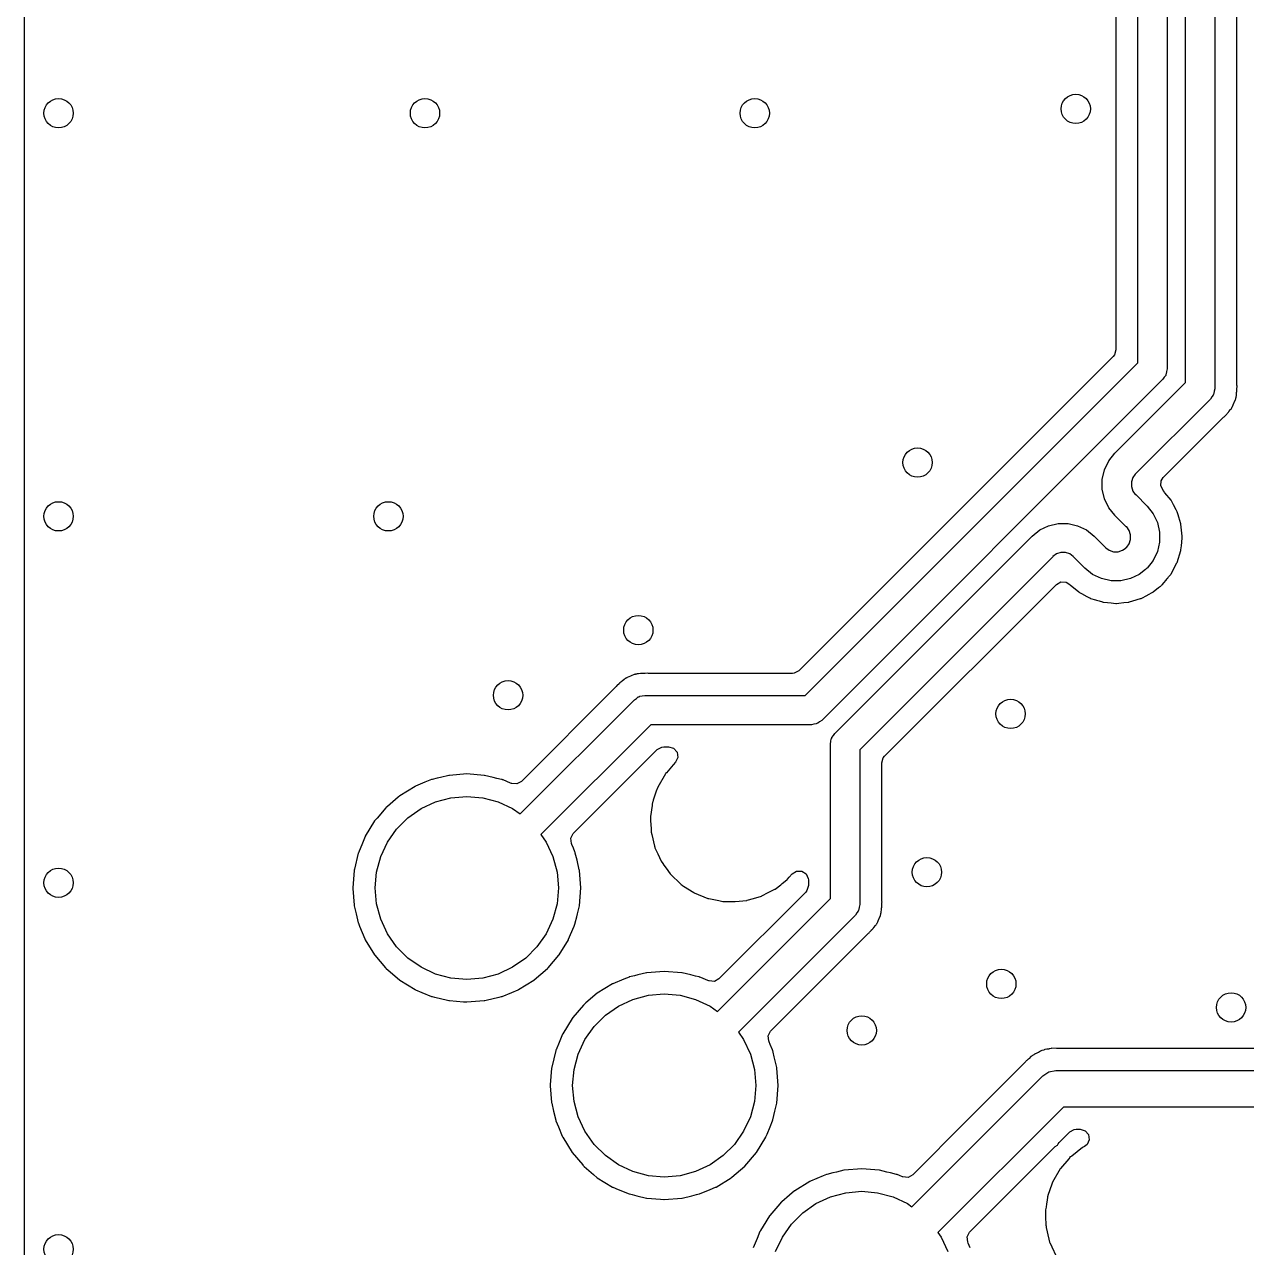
# Model space of a CAD drawing. Extents: x 4.14 to 8.85, y -5.31 to -1.77.
# Drawn here: x 4.135 to 4.792, y -4.527 to -3.87 of the extents above; entities that cross this region are included whole.
import ezdxf

# ---------------------------------------------------------------- set-up
doc = ezdxf.new("R2010")
doc.units = 0
doc.header["$MEASUREMENT"] = 0
doc.layers.add('BLACK', color=7, linetype='CONTINUOUS')

msp = doc.modelspace()

# ---------------------------------------------------------------- linework, layer by layer
at = {"layer": 'BLACK', "linetype": 'CONTINUOUS'}
for p, q in [((4.13522, -5.30864), (4.13522, -1.77797)), ((4.7215, -2.91331), (4.7215, -4.04448)), ((4.73333, -4.05144), (4.73333, -2.91069)), ((4.74908, -2.91396), (4.74908, -4.05471)), ((4.75892, -4.06204), (4.75892, -2.92129)), ((4.77467, -2.92456), (4.77467, -4.06531)), ((4.7865, -4.06269), (4.7865, -2.93152)), ((4.7215, -4.04448), (4.72071, -4.04717)), ((4.72005, -4.04799), (4.55124, -4.21679)), ((4.55469, -4.23008), (4.73333, -4.05144)), ((4.72071, -4.04717), (4.72005, -4.04799)), ((4.74747, -4.05915), (4.74677, -4.06027)), ((4.74829, -4.05813), (4.74747, -4.05915)), ((4.7484, -4.05769), (4.74829, -4.05813)), ((4.74864, -4.0573), (4.7484, -4.05769)), ((4.74878, -4.056), (4.74864, -4.0573)), ((4.74908, -4.05471), (4.74878, -4.056)), ((4.74677, -4.06027), (4.56351, -4.24353)), ((4.72104, -4.09992), (4.75892, -4.06204)), ((4.77437, -4.0666), (4.77423, -4.0679)), ((4.77467, -4.06531), (4.77437, -4.0666)), ((4.78655, -4.06312), (4.7865, -4.06269)), ((4.7865, -4.06624), (4.78651, -4.06587)), ((4.7865, -4.06684), (4.7865, -4.06624)), ((4.78651, -4.06587), (4.78652, -4.06579)), ((4.78652, -4.06579), (4.78656, -4.06523)), ((4.78657, -4.06354), (4.78654, -4.06312)), ((4.78654, -4.06312), (4.78655, -4.06312)), ((4.78656, -4.06523), (4.78663, -4.06425)), ((4.78661, -4.06374), (4.78657, -4.06354)), ((4.78666, -4.06395), (4.78661, -4.06374)), ((4.78663, -4.06425), (4.78666, -4.06395)), ((4.77236, -4.07087), (4.73215, -4.11108)), ((4.77306, -4.06975), (4.77236, -4.07087)), ((4.77388, -4.06873), (4.77306, -4.06975)), ((4.77399, -4.06829), (4.77388, -4.06873)), ((4.77423, -4.0679), (4.77399, -4.06829)), ((4.78426, -4.07486), (4.7849, -4.07314)), ((4.7849, -4.07314), (4.78505, -4.07278)), ((4.78505, -4.07278), (4.78583, -4.07112)), ((4.78583, -4.07112), (4.78585, -4.07103)), ((4.78585, -4.07103), (4.7859, -4.07071)), ((4.7859, -4.07071), (4.78599, -4.07041)), ((4.78599, -4.07041), (4.78602, -4.07027)), ((4.78602, -4.07027), (4.78609, -4.06997)), ((4.78609, -4.06997), (4.78624, -4.06957)), ((4.78624, -4.0695), (4.78626, -4.06922)), ((4.78624, -4.06957), (4.78624, -4.0695)), ((4.78626, -4.06922), (4.78629, -4.06893)), ((4.78629, -4.06893), (4.78637, -4.06778)), ((4.78637, -4.06775), (4.78642, -4.06735)), ((4.78637, -4.06778), (4.78637, -4.06775)), ((4.78637, -4.06778), (4.78637, -4.06778)), ((4.78642, -4.06735), (4.7865, -4.06684)), ((4.7797, -4.08046), (4.78106, -4.07892)), ((4.78106, -4.07892), (4.78108, -4.0789)), ((4.78106, -4.07892), (4.78106, -4.07892)), ((4.78108, -4.0789), (4.78129, -4.07867)), ((4.78129, -4.07867), (4.78173, -4.07823)), ((4.78173, -4.07823), (4.78184, -4.07809)), ((4.78184, -4.07809), (4.78195, -4.07794)), ((4.78195, -4.07794), (4.78197, -4.07791)), ((4.78195, -4.07794), (4.78195, -4.07794)), ((4.78197, -4.07791), (4.78222, -4.0776)), ((4.78222, -4.0776), (4.7832, -4.07649)), ((4.7832, -4.07649), (4.78343, -4.07623)), ((4.78343, -4.07623), (4.78358, -4.07591)), ((4.78358, -4.07591), (4.78361, -4.07585)), ((4.78361, -4.07585), (4.78378, -4.07559)), ((4.78378, -4.07559), (4.78386, -4.07547)), ((4.78386, -4.07547), (4.78401, -4.07519)), ((4.78401, -4.07519), (4.78404, -4.07514)), ((4.78404, -4.07514), (4.78426, -4.07486)), ((4.78404, -4.07514), (4.78404, -4.07514)), ((4.74697, -4.11299), (4.77877, -4.08119)), ((4.77877, -4.08119), (4.7788, -4.08117)), ((4.7788, -4.08117), (4.77908, -4.0809)), ((4.77908, -4.0809), (4.77934, -4.08068)), ((4.77934, -4.08068), (4.7797, -4.08046)), ((4.71543, -4.10884), (4.71772, -4.10407)), ((4.71772, -4.10407), (4.72102, -4.09995)), ((4.72102, -4.09994), (4.72104, -4.09992)), ((4.72102, -4.09995), (4.72102, -4.09994)), ((4.72102, -4.09994), (4.72102, -4.09994)), ((4.72102, -4.09994), (4.72102, -4.09994)), ((4.71425, -4.114), (4.71543, -4.10884)), ((4.73193, -4.11122), (4.73062, -4.11302)), ((4.73215, -4.11108), (4.73193, -4.11122)), ((4.73215, -4.11108), (4.73215, -4.11108)), ((4.73215, -4.11108), (4.73215, -4.11108)), ((4.71425, -4.11929), (4.71425, -4.114)), ((4.73062, -4.11302), (4.72985, -4.11539)), ((4.72985, -4.11539), (4.72985, -4.11789)), ((4.72985, -4.11789), (4.73062, -4.12026)), ((4.74562, -4.11749), (4.74585, -4.11471)), ((4.74687, -4.11986), (4.74562, -4.11749)), ((4.74585, -4.11471), (4.74697, -4.11299)), ((4.71543, -4.12444), (4.71425, -4.11929)), ((4.71772, -4.12921), (4.71543, -4.12444)), ((4.73062, -4.12026), (4.73194, -4.12207)), ((4.73194, -4.12207), (4.73216, -4.12221)), ((4.73216, -4.12221), (4.73217, -4.12222)), ((4.73217, -4.12222), (4.73217, -4.12222)), ((4.73217, -4.12222), (4.73217, -4.12222)), ((4.73217, -4.12222), (4.73827, -4.12833)), ((4.74686, -4.11987), (4.74687, -4.11986)), ((4.74691, -4.11994), (4.74686, -4.11987)), ((4.74693, -4.11996), (4.74691, -4.11994)), ((4.74698, -4.12002), (4.74693, -4.11996)), ((4.74711, -4.12016), (4.74698, -4.12002)), ((4.74698, -4.12002), (4.74698, -4.12002)), ((4.74764, -4.1209), (4.74711, -4.12016)), ((4.74785, -4.12117), (4.74764, -4.1209)), ((4.75118, -4.12523), (4.74785, -4.12117)), ((4.75196, -4.12669), (4.75118, -4.12523)), ((4.72099, -4.1333), (4.71772, -4.12921)), ((4.73827, -4.12833), (4.73827, -4.12833)), ((4.73827, -4.12833), (4.73828, -4.12834)), ((4.73828, -4.12834), (4.7383, -4.12837)), ((4.7383, -4.12837), (4.74156, -4.13245)), ((4.75245, -4.1276), (4.75196, -4.12669)), ((4.75393, -4.13037), (4.75245, -4.1276)), ((4.75447, -4.13139), (4.75393, -4.13037)), ((4.75496, -4.133), (4.75447, -4.13139)), ((4.68538, -4.13889), (4.69054, -4.13771)), ((4.69054, -4.13771), (4.69583, -4.13771)), ((4.69583, -4.13771), (4.70099, -4.13889)), ((4.721, -4.13332), (4.72099, -4.1333)), ((4.72101, -4.13333), (4.721, -4.13332)), ((4.72713, -4.13945), (4.72101, -4.13333)), ((4.74156, -4.13245), (4.74386, -4.13722)), ((4.74386, -4.13722), (4.74503, -4.14237)), ((4.75536, -4.13433), (4.75496, -4.133)), ((4.75645, -4.13791), (4.75536, -4.13433)), ((4.7565, -4.13807), (4.75645, -4.13791)), ((4.75713, -4.14447), (4.7565, -4.13807)), ((4.57048, -4.25048), (4.67649, -4.14447)), ((4.67649, -4.14447), (4.6765, -4.14446)), ((4.6765, -4.14446), (4.67652, -4.14445)), ((4.67652, -4.14445), (4.68062, -4.14118)), ((4.68062, -4.14118), (4.68538, -4.13889)), ((4.70099, -4.13889), (4.70575, -4.14118)), ((4.70575, -4.14118), (4.70989, -4.14448)), ((4.70989, -4.14448), (4.70989, -4.14448)), ((4.70989, -4.14448), (4.716, -4.1506)), ((4.72735, -4.13959), (4.72713, -4.13945)), ((4.72866, -4.1414), (4.72735, -4.13959)), ((4.72943, -4.14377), (4.72866, -4.1414)), ((4.72943, -4.14627), (4.72943, -4.14377)), ((4.74503, -4.14237), (4.74503, -4.14766)), ((4.75712, -4.14563), (4.75716, -4.1453)), ((4.75718, -4.14502), (4.75713, -4.14447)), ((4.75716, -4.1453), (4.75718, -4.14502)), ((4.75716, -4.1453), (4.75716, -4.1453)), ((4.716, -4.1506), (4.716, -4.1506)), ((4.716, -4.1506), (4.716, -4.1506)), ((4.716, -4.1506), (4.716, -4.1506)), ((4.716, -4.1506), (4.71614, -4.15081)), ((4.71614, -4.15081), (4.71794, -4.15212)), ((4.72518, -4.15212), (4.727, -4.1508)), ((4.727, -4.1508), (4.72707, -4.15068)), ((4.72707, -4.15068), (4.72714, -4.15058)), ((4.72714, -4.15058), (4.72735, -4.15044)), ((4.72735, -4.15044), (4.72866, -4.14864)), ((4.72866, -4.14864), (4.72943, -4.14627)), ((4.74503, -4.14766), (4.74386, -4.15282)), ((4.75642, -4.15222), (4.7565, -4.15197)), ((4.7565, -4.15197), (4.75651, -4.15185)), ((4.75651, -4.15185), (4.75672, -4.14971)), ((4.75672, -4.14971), (4.75712, -4.14563)), ((4.68762, -4.15562), (4.58392, -4.25931)), ((4.68775, -4.15539), (4.68762, -4.15562)), ((4.68956, -4.15408), (4.68775, -4.15539)), ((4.69194, -4.15331), (4.68956, -4.15408)), ((4.69443, -4.15331), (4.69194, -4.15331)), ((4.6968, -4.15408), (4.69443, -4.15331)), ((4.69861, -4.15539), (4.6968, -4.15408)), ((4.69874, -4.15561), (4.69861, -4.15539)), ((4.70485, -4.16171), (4.69874, -4.15561)), ((4.69874, -4.15561), (4.69874, -4.15561)), ((4.71794, -4.15212), (4.72031, -4.15289)), ((4.72031, -4.15289), (4.72281, -4.15289)), ((4.72281, -4.15289), (4.72518, -4.15212)), ((4.74156, -4.15759), (4.73827, -4.16172)), ((4.74386, -4.15282), (4.74156, -4.15759)), ((4.75447, -4.15865), (4.75642, -4.15222)), ((4.70486, -4.16172), (4.70485, -4.16171)), ((4.70899, -4.16502), (4.70486, -4.16172)), ((4.70486, -4.16172), (4.70486, -4.16172)), ((4.71376, -4.16731), (4.70899, -4.16502)), ((4.73413, -4.16502), (4.72936, -4.16731)), ((4.73739, -4.16242), (4.73413, -4.16502)), ((4.7376, -4.16232), (4.73739, -4.16242)), ((4.73775, -4.16213), (4.7376, -4.16232)), ((4.7382, -4.16177), (4.73775, -4.16213)), ((4.73825, -4.16174), (4.7382, -4.16177)), ((4.73826, -4.16172), (4.73825, -4.16174)), ((4.73827, -4.16172), (4.73826, -4.16172)), ((4.74986, -4.16642), (4.751, -4.16503)), ((4.751, -4.16503), (4.75118, -4.16481)), ((4.751, -4.16503), (4.751, -4.16503)), ((4.75118, -4.16481), (4.75436, -4.15886)), ((4.75436, -4.15886), (4.75447, -4.15865)), ((4.59721, -4.26276), (4.68955, -4.17041)), ((4.68955, -4.17041), (4.692, -4.16907)), ((4.692, -4.16907), (4.69479, -4.16927)), ((4.69479, -4.16927), (4.69629, -4.17017)), ((4.69629, -4.17017), (4.69635, -4.17023)), ((4.69635, -4.17023), (4.6965, -4.17035)), ((4.6965, -4.17035), (4.6965, -4.17035)), ((4.6965, -4.17035), (4.69664, -4.17045)), ((4.69664, -4.17045), (4.69681, -4.17058)), ((4.69681, -4.17058), (4.69681, -4.17058)), ((4.69681, -4.17058), (4.69682, -4.17059)), ((4.69682, -4.17059), (4.697, -4.17072)), ((4.697, -4.17072), (4.69701, -4.17073)), ((4.69701, -4.17073), (4.69701, -4.17074)), ((4.69701, -4.17074), (4.70158, -4.17449)), ((4.71892, -4.16849), (4.71376, -4.16731)), ((4.72421, -4.16849), (4.71892, -4.16849)), ((4.72936, -4.16731), (4.72421, -4.16849)), ((4.7445, -4.17205), (4.745, -4.17169)), ((4.745, -4.17169), (4.74505, -4.17166)), ((4.74505, -4.17166), (4.7456, -4.17131)), ((4.74505, -4.17166), (4.74505, -4.17166)), ((4.7456, -4.17131), (4.74588, -4.171)), ((4.74588, -4.171), (4.74597, -4.17092)), ((4.74597, -4.17092), (4.74609, -4.17083)), ((4.74609, -4.17083), (4.74624, -4.1707)), ((4.74624, -4.1707), (4.74643, -4.17057)), ((4.74643, -4.17057), (4.74677, -4.17023)), ((4.74677, -4.17023), (4.74712, -4.16977)), ((4.74712, -4.16977), (4.74713, -4.16975)), ((4.74712, -4.16977), (4.74712, -4.16977)), ((4.74713, -4.16975), (4.74727, -4.16958)), ((4.74727, -4.16958), (4.7485, -4.16807)), ((4.7485, -4.16807), (4.74887, -4.16762)), ((4.74887, -4.16762), (4.74899, -4.16748)), ((4.74899, -4.16748), (4.749, -4.16747)), ((4.74899, -4.16748), (4.74899, -4.16748)), ((4.749, -4.16747), (4.74912, -4.16733)), ((4.74912, -4.16733), (4.74928, -4.16714)), ((4.74928, -4.16714), (4.74934, -4.16708)), ((4.74934, -4.16708), (4.74934, -4.16708)), ((4.74934, -4.16708), (4.7494, -4.16714)), ((4.74936, -4.16703), (4.74986, -4.16642)), ((4.74943, -4.16709), (4.74936, -4.16703)), ((4.7494, -4.16714), (4.74945, -4.1671)), ((4.74945, -4.1671), (4.74943, -4.16709)), ((4.70158, -4.17449), (4.70177, -4.17464)), ((4.70177, -4.17464), (4.70198, -4.17475)), ((4.70198, -4.17475), (4.70198, -4.17475)), ((4.70198, -4.17475), (4.70202, -4.17478)), ((4.70202, -4.17478), (4.70202, -4.17478)), ((4.70202, -4.17478), (4.70311, -4.17536)), ((4.70311, -4.17536), (4.70593, -4.17686)), ((4.70593, -4.17686), (4.70731, -4.1776)), ((4.70731, -4.1776), (4.70747, -4.17769)), ((4.70747, -4.17769), (4.70793, -4.17793)), ((4.70793, -4.17793), (4.71053, -4.17872)), ((4.73058, -4.17933), (4.73483, -4.17804)), ((4.73483, -4.17804), (4.73492, -4.17801)), ((4.73492, -4.17801), (4.73519, -4.17793)), ((4.73492, -4.17801), (4.73492, -4.17801)), ((4.73519, -4.17793), (4.73846, -4.17618)), ((4.73846, -4.17618), (4.73871, -4.17605)), ((4.73871, -4.17605), (4.74135, -4.17464)), ((4.74135, -4.17464), (4.74154, -4.17449)), ((4.74154, -4.17449), (4.74446, -4.17209)), ((4.74446, -4.17209), (4.7445, -4.17205)), ((4.71053, -4.17872), (4.71114, -4.1789)), ((4.71114, -4.1789), (4.71254, -4.17933)), ((4.71254, -4.17933), (4.71434, -4.17987)), ((4.71434, -4.17987), (4.71461, -4.17996)), ((4.71461, -4.17996), (4.7149, -4.17999)), ((4.7149, -4.17999), (4.7149, -4.17999)), ((4.7149, -4.17999), (4.7171, -4.1802)), ((4.7171, -4.1802), (4.71897, -4.18039)), ((4.71897, -4.18039), (4.72156, -4.18064)), ((4.72156, -4.18064), (4.72185, -4.18061)), ((4.72185, -4.18061), (4.72308, -4.18049)), ((4.72185, -4.18061), (4.72185, -4.18061)), ((4.72308, -4.18049), (4.72575, -4.18023)), ((4.72575, -4.18023), (4.72822, -4.17999)), ((4.72822, -4.17999), (4.72851, -4.17996)), ((4.72822, -4.17999), (4.72822, -4.17999)), ((4.72851, -4.17996), (4.72879, -4.17987)), ((4.72879, -4.17987), (4.72884, -4.17986)), ((4.72879, -4.17987), (4.72879, -4.17987)), ((4.72884, -4.17986), (4.73058, -4.17933)), ((4.55124, -4.21679), (4.54879, -4.21813)), ((4.45486, -4.22361), (4.4534, -4.22487)), ((4.45513, -4.22336), (4.45486, -4.22361)), ((4.45556, -4.22293), (4.45513, -4.22336)), ((4.45598, -4.22262), (4.45556, -4.22293)), ((4.45629, -4.22238), (4.45598, -4.22262)), ((4.45736, -4.22145), (4.45629, -4.22238)), ((4.45768, -4.22118), (4.45736, -4.22145)), ((4.45736, -4.22145), (4.45736, -4.22145)), ((4.45771, -4.22117), (4.45768, -4.22118)), ((4.458, -4.22104), (4.45771, -4.22117)), ((4.45806, -4.22101), (4.458, -4.22104)), ((4.458, -4.22104), (4.458, -4.22104)), ((4.45832, -4.22084), (4.45806, -4.22101)), ((4.45844, -4.22077), (4.45832, -4.22084)), ((4.45872, -4.22062), (4.45844, -4.22077)), ((4.45877, -4.22058), (4.45872, -4.22062)), ((4.45906, -4.22038), (4.45877, -4.22058)), ((4.45877, -4.22058), (4.45877, -4.22058)), ((4.46075, -4.21977), (4.45906, -4.22038)), ((4.46078, -4.21975), (4.46075, -4.21977)), ((4.46075, -4.21977), (4.46075, -4.21977)), ((4.46115, -4.2196), (4.46078, -4.21975)), ((4.46282, -4.21885), (4.46115, -4.2196)), ((4.46317, -4.2188), (4.46282, -4.21885)), ((4.46323, -4.21879), (4.46317, -4.2188)), ((4.46317, -4.2188), (4.46317, -4.2188)), ((4.46353, -4.2187), (4.46323, -4.21879)), ((4.46367, -4.21866), (4.46353, -4.2187)), ((4.46397, -4.2186), (4.46367, -4.21866)), ((4.46437, -4.21846), (4.46397, -4.2186)), ((4.46509, -4.21841), (4.46437, -4.21846)), ((4.4662, -4.21835), (4.46509, -4.21841)), ((4.46659, -4.2183), (4.4662, -4.21835)), ((4.46663, -4.2183), (4.46659, -4.2183)), ((4.46699, -4.21825), (4.46663, -4.2183)), ((4.46663, -4.2183), (4.46663, -4.2183)), ((4.46761, -4.21825), (4.46699, -4.21825)), ((4.46792, -4.21824), (4.46761, -4.21825)), ((4.46795, -4.21824), (4.46792, -4.21824)), ((4.46812, -4.21823), (4.46795, -4.21824)), ((4.46795, -4.21824), (4.46795, -4.21824)), ((4.46861, -4.2182), (4.46812, -4.21823)), ((4.47, -4.21811), (4.46861, -4.2182)), ((4.47041, -4.2182), (4.47, -4.21811)), ((4.47075, -4.21823), (4.47041, -4.2182)), ((4.47114, -4.21824), (4.47075, -4.21823)), ((4.47117, -4.21825), (4.47114, -4.21824)), ((4.54774, -4.21825), (4.47117, -4.21825)), ((4.54879, -4.21813), (4.54774, -4.21825)), ((4.45262, -4.22587), (4.40222, -4.27627)), ((4.4529, -4.22553), (4.45262, -4.22587)), ((4.45318, -4.22522), (4.4529, -4.22553)), ((4.4529, -4.22553), (4.4529, -4.22553)), ((4.45324, -4.22511), (4.45318, -4.22522)), ((4.4534, -4.22487), (4.45324, -4.22511)), ((4.46499, -4.23086), (4.46543, -4.23076)), ((4.46543, -4.23076), (4.46581, -4.23052)), ((4.46581, -4.23052), (4.46712, -4.23037)), ((4.46712, -4.23037), (4.4684, -4.23008)), ((4.4684, -4.23008), (4.55469, -4.23008)), ((4.40151, -4.29371), (4.46285, -4.23237)), ((4.46285, -4.23237), (4.46396, -4.23168)), ((4.46396, -4.23168), (4.46499, -4.23086)), ((4.56351, -4.24353), (4.5624, -4.24423)), ((4.47167, -4.24583), (4.41265, -4.30484)), ((4.55795, -4.24583), (4.47167, -4.24583)), ((4.55923, -4.24553), (4.55795, -4.24583)), ((4.56054, -4.24539), (4.55923, -4.24553)), ((4.56093, -4.24515), (4.56054, -4.24539)), ((4.56137, -4.24505), (4.56093, -4.24515)), ((4.5624, -4.24423), (4.56137, -4.24505)), ((4.56978, -4.25159), (4.57048, -4.25048)), ((4.56817, -4.25603), (4.56847, -4.25475)), ((4.56817, -4.33918), (4.56817, -4.25603)), ((4.56847, -4.25475), (4.56862, -4.25345)), ((4.56862, -4.25345), (4.56886, -4.25306)), ((4.56886, -4.25306), (4.56896, -4.25262)), ((4.56896, -4.25262), (4.56978, -4.25159)), ((4.43009, -4.30413), (4.47511, -4.25911)), ((4.47511, -4.25911), (4.47757, -4.25777)), ((4.47757, -4.25777), (4.47862, -4.25766)), ((4.47862, -4.25766), (4.48128, -4.25766)), ((4.48128, -4.25766), (4.48396, -4.25844)), ((4.48396, -4.25844), (4.48579, -4.26056)), ((4.48619, -4.26332), (4.48503, -4.26587)), ((4.48579, -4.26056), (4.48619, -4.26332)), ((4.58392, -4.25931), (4.58392, -4.34245)), ((4.59575, -4.26626), (4.59654, -4.26358)), ((4.59654, -4.26358), (4.59721, -4.26276)), ((4.48371, -4.26737), (4.48007, -4.27157)), ((4.48492, -4.26598), (4.48371, -4.26737)), ((4.48497, -4.26592), (4.48492, -4.26598)), ((4.48492, -4.26598), (4.48492, -4.26598)), ((4.48499, -4.26591), (4.48497, -4.26592)), ((4.48503, -4.26587), (4.48499, -4.26591)), ((4.59575, -4.33983), (4.59575, -4.26626)), ((4.35038, -4.27673), (4.34528, -4.27885)), ((4.35394, -4.27526), (4.35038, -4.27673)), ((4.35417, -4.2752), (4.35394, -4.27526)), ((4.35685, -4.27456), (4.35417, -4.2752)), ((4.35417, -4.2752), (4.35417, -4.2752)), ((4.3588, -4.27409), (4.35685, -4.27456)), ((4.36328, -4.27302), (4.3588, -4.27409)), ((4.36351, -4.273), (4.36328, -4.27302)), ((4.37286, -4.27226), (4.36351, -4.273)), ((4.36351, -4.273), (4.36351, -4.273)), ((4.38221, -4.273), (4.37286, -4.27226)), ((4.38244, -4.27302), (4.38221, -4.273)), ((4.38221, -4.273), (4.38221, -4.273)), ((4.38693, -4.27409), (4.38244, -4.27302)), ((4.38907, -4.27461), (4.38693, -4.27409)), ((4.39156, -4.2752), (4.38907, -4.27461)), ((4.3916, -4.27521), (4.39156, -4.2752)), ((4.39156, -4.2752), (4.39156, -4.2752)), ((4.39179, -4.27526), (4.3916, -4.27521)), ((4.3916, -4.27521), (4.3916, -4.27521)), ((4.392, -4.27535), (4.39179, -4.27526)), ((4.39236, -4.27549), (4.392, -4.27535)), ((4.392, -4.27535), (4.392, -4.27535)), ((4.39626, -4.27711), (4.39236, -4.27549)), ((4.40222, -4.27627), (4.39977, -4.27761)), ((4.47955, -4.27217), (4.47541, -4.27932)), ((4.47964, -4.27206), (4.47955, -4.27217)), ((4.48007, -4.27157), (4.47964, -4.27206)), ((4.34506, -4.27894), (4.33687, -4.28396)), ((4.34528, -4.27885), (4.34506, -4.27894)), ((4.34528, -4.27885), (4.34528, -4.27885)), ((4.39682, -4.27734), (4.39626, -4.27711)), ((4.39626, -4.27711), (4.39626, -4.27711)), ((4.39698, -4.27736), (4.39682, -4.27734)), ((4.39699, -4.27736), (4.39698, -4.27736)), ((4.39698, -4.27736), (4.39698, -4.27736)), ((4.39977, -4.27761), (4.39699, -4.27736)), ((4.47463, -4.28156), (4.473, -4.28625)), ((4.47541, -4.27932), (4.47463, -4.28156)), ((4.33019, -4.28966), (4.32957, -4.2902)), ((4.33594, -4.28475), (4.33019, -4.28966)), ((4.33687, -4.28396), (4.33594, -4.28475)), ((4.34826, -4.29087), (4.35603, -4.28725)), ((4.35603, -4.28725), (4.36432, -4.28503)), ((4.36432, -4.28503), (4.37286, -4.28428)), ((4.37286, -4.28428), (4.38141, -4.28503)), ((4.38141, -4.28503), (4.3897, -4.28725)), ((4.3897, -4.28725), (4.39747, -4.29087)), ((4.4724, -4.28919), (4.47155, -4.29506)), ((4.47246, -4.28873), (4.4724, -4.28919)), ((4.47266, -4.28741), (4.47246, -4.28873)), ((4.4727, -4.28713), (4.47266, -4.28741)), ((4.47266, -4.28741), (4.47266, -4.28741)), ((4.47289, -4.28658), (4.4727, -4.28713)), ((4.473, -4.28625), (4.47289, -4.28658)), ((4.32462, -4.29598), (4.32333, -4.2975)), ((4.32942, -4.29037), (4.32462, -4.29598)), ((4.32957, -4.2902), (4.32942, -4.29037)), ((4.33516, -4.30186), (4.34123, -4.29579)), ((4.34123, -4.29579), (4.34826, -4.29087)), ((4.39747, -4.29087), (4.40151, -4.29371)), ((4.47154, -4.29512), (4.47151, -4.29532)), ((4.47151, -4.29532), (4.47159, -4.29717)), ((4.47155, -4.29506), (4.47154, -4.29512)), ((4.32333, -4.2975), (4.31831, -4.30569)), ((4.33024, -4.30889), (4.33516, -4.30186)), ((4.47159, -4.29717), (4.47181, -4.30179)), ((4.47181, -4.30179), (4.47189, -4.30357)), ((4.31674, -4.30947), (4.31463, -4.31457)), ((4.31822, -4.30591), (4.31674, -4.30947)), ((4.31831, -4.30569), (4.31822, -4.30591)), ((4.31822, -4.30591), (4.31822, -4.30591)), ((4.32662, -4.31666), (4.33024, -4.30889)), ((4.41265, -4.30484), (4.41548, -4.30889)), ((4.41548, -4.30889), (4.41911, -4.31666)), ((4.42872, -4.30676), (4.43001, -4.30428)), ((4.42901, -4.30954), (4.42872, -4.30676)), ((4.42925, -4.3101), (4.42901, -4.30954)), ((4.43001, -4.30428), (4.43009, -4.30413)), ((4.43001, -4.30428), (4.43001, -4.30428)), ((4.43001, -4.30428), (4.43001, -4.30428)), ((4.47189, -4.30357), (4.47216, -4.30468)), ((4.47216, -4.30468), (4.47368, -4.31101)), ((4.31457, -4.3148), (4.31251, -4.32339)), ((4.31463, -4.31457), (4.31457, -4.3148)), ((4.31457, -4.3148), (4.31457, -4.3148)), ((4.43009, -4.31213), (4.42925, -4.3101)), ((4.42925, -4.3101), (4.42925, -4.3101)), ((4.43091, -4.31412), (4.43009, -4.31213)), ((4.43101, -4.31435), (4.43091, -4.31412)), ((4.4311, -4.31457), (4.43101, -4.31435)), ((4.43115, -4.3148), (4.4311, -4.31457)), ((4.43206, -4.3186), (4.43115, -4.3148)), ((4.43115, -4.3148), (4.43115, -4.3148)), ((4.43115, -4.3148), (4.43115, -4.3148)), ((4.47368, -4.31101), (4.47383, -4.31161)), ((4.47383, -4.31161), (4.47394, -4.31187)), ((4.47394, -4.31187), (4.47394, -4.31187)), ((4.47394, -4.31187), (4.47545, -4.31519)), ((4.47545, -4.31519), (4.47725, -4.31914)), ((4.3244, -4.32495), (4.32662, -4.31666)), ((4.41911, -4.31666), (4.42133, -4.32495)), ((4.4333, -4.32374), (4.43206, -4.3186)), ((4.47725, -4.31914), (4.4781, -4.32034)), ((4.4781, -4.32034), (4.47871, -4.3212)), ((4.47871, -4.3212), (4.47993, -4.32292)), ((4.31237, -4.3241), (4.31163, -4.33349)), ((4.31239, -4.32391), (4.31237, -4.3241)), ((4.31251, -4.32339), (4.31239, -4.32391)), ((4.32365, -4.33349), (4.3244, -4.32495)), ((4.42133, -4.32495), (4.42208, -4.33349)), ((4.43334, -4.32391), (4.4333, -4.32374)), ((4.43336, -4.3241), (4.43334, -4.32391)), ((4.4341, -4.33349), (4.43336, -4.3241)), ((4.47993, -4.32292), (4.48203, -4.32588)), ((4.48203, -4.32588), (4.48801, -4.3316)), ((4.54225, -4.33112), (4.54478, -4.32913)), ((4.54478, -4.32913), (4.545, -4.32896)), ((4.545, -4.32896), (4.54508, -4.32887)), ((4.54508, -4.32887), (4.54515, -4.32878)), ((4.54515, -4.32878), (4.54518, -4.32875)), ((4.54515, -4.32878), (4.54515, -4.32878)), ((4.54518, -4.32875), (4.54605, -4.32775)), ((4.54518, -4.32875), (4.54518, -4.32875)), ((4.54605, -4.32775), (4.54764, -4.32592)), ((4.54764, -4.32592), (4.54999, -4.32441)), ((4.54999, -4.32441), (4.55278, -4.32441)), ((4.55278, -4.32441), (4.55513, -4.32592)), ((4.55513, -4.32592), (4.55629, -4.32847)), ((4.55629, -4.32847), (4.55634, -4.32917)), ((4.55634, -4.32917), (4.55634, -4.33222)), ((4.31163, -4.33349), (4.31165, -4.33372)), ((4.31165, -4.33372), (4.31236, -4.34274)), ((4.3244, -4.34204), (4.32365, -4.33349)), ((4.42208, -4.33349), (4.42133, -4.34204)), ((4.43334, -4.34307), (4.4341, -4.33349)), ((4.48801, -4.3316), (4.48849, -4.33191)), ((4.48849, -4.33191), (4.48881, -4.33211)), ((4.48881, -4.33211), (4.48929, -4.33243)), ((4.48929, -4.33243), (4.49475, -4.33596)), ((4.49475, -4.33596), (4.49475, -4.33596)), ((4.49475, -4.33596), (4.49482, -4.336)), ((4.55489, -4.33573), (4.50829, -4.38233)), ((4.53139, -4.33773), (4.53483, -4.33596)), ((4.53483, -4.33596), (4.53836, -4.33414)), ((4.53836, -4.33414), (4.53849, -4.33407)), ((4.53849, -4.33407), (4.54148, -4.33172)), ((4.54148, -4.33172), (4.54225, -4.33112)), ((4.55556, -4.33491), (4.55489, -4.33573)), ((4.55634, -4.33222), (4.55556, -4.33491)), ((4.32662, -4.35033), (4.3244, -4.34204)), ((4.42133, -4.34204), (4.41911, -4.35033)), ((4.49482, -4.336), (4.49495, -4.33608)), ((4.49495, -4.33608), (4.5024, -4.33909)), ((4.5024, -4.33909), (4.50262, -4.33917)), ((4.50262, -4.33917), (4.50285, -4.33922)), ((4.50285, -4.33922), (4.50285, -4.33922)), ((4.50285, -4.33922), (4.50828, -4.34028)), ((4.50758, -4.39977), (4.56817, -4.33918)), ((4.50828, -4.34028), (4.5104, -4.34069)), ((4.5104, -4.34069), (4.51053, -4.34072)), ((4.51053, -4.34072), (4.51053, -4.34072)), ((4.51053, -4.34072), (4.51056, -4.34072)), ((4.51056, -4.34072), (4.51056, -4.34072)), ((4.51056, -4.34072), (4.51073, -4.34076)), ((4.51073, -4.34076), (4.51095, -4.34077)), ((4.51095, -4.34077), (4.51705, -4.34077)), ((4.51705, -4.34077), (4.52321, -4.34018)), ((4.52321, -4.34018), (4.52344, -4.34011)), ((4.52344, -4.34011), (4.52694, -4.33909)), ((4.52344, -4.34011), (4.52344, -4.34011)), ((4.52694, -4.33909), (4.53114, -4.33785)), ((4.53114, -4.33785), (4.53134, -4.33775)), ((4.53134, -4.33775), (4.53139, -4.33773)), ((4.53139, -4.33773), (4.53139, -4.33773)), ((4.58392, -4.34245), (4.58363, -4.34374)), ((4.5958, -4.34026), (4.59575, -4.33983)), ((4.59577, -4.34296), (4.59589, -4.3413)), ((4.59582, -4.34068), (4.59579, -4.34026)), ((4.59579, -4.34026), (4.5958, -4.34026)), ((4.59584, -4.34077), (4.59582, -4.34068)), ((4.59591, -4.34109), (4.59584, -4.34077)), ((4.59589, -4.3413), (4.59591, -4.34109)), ((4.31236, -4.34274), (4.31238, -4.34301)), ((4.31238, -4.34301), (4.31239, -4.34307)), ((4.31239, -4.34307), (4.31341, -4.34733)), ((4.31341, -4.34733), (4.31456, -4.35214)), ((4.43115, -4.35219), (4.43193, -4.34893)), ((4.43193, -4.34893), (4.43232, -4.34733)), ((4.43232, -4.34733), (4.43334, -4.34307)), ((4.58162, -4.34801), (4.51872, -4.41091)), ((4.58232, -4.3469), (4.58162, -4.34801)), ((4.58314, -4.34587), (4.58232, -4.3469)), ((4.58324, -4.34543), (4.58314, -4.34587)), ((4.58348, -4.34504), (4.58324, -4.34543)), ((4.58363, -4.34374), (4.58348, -4.34504)), ((4.59435, -4.34983), (4.59509, -4.34826)), ((4.59509, -4.34826), (4.59515, -4.34785)), ((4.59515, -4.34785), (4.59524, -4.34755)), ((4.59524, -4.34755), (4.59528, -4.34741)), ((4.59528, -4.34741), (4.59534, -4.34711)), ((4.59534, -4.34711), (4.59549, -4.34672)), ((4.59549, -4.34672), (4.59552, -4.34626)), ((4.59552, -4.34626), (4.59561, -4.34515)), ((4.59561, -4.34515), (4.59562, -4.34493)), ((4.59562, -4.34493), (4.59563, -4.34489)), ((4.59562, -4.34493), (4.59562, -4.34493)), ((4.59563, -4.34489), (4.59567, -4.34449)), ((4.59567, -4.34449), (4.59571, -4.34424)), ((4.59571, -4.34424), (4.59572, -4.34417)), ((4.59572, -4.34417), (4.59575, -4.34398)), ((4.59575, -4.34338), (4.59577, -4.34301)), ((4.59575, -4.34398), (4.59575, -4.34338)), ((4.59577, -4.34301), (4.59577, -4.34296)), ((4.31456, -4.35214), (4.31457, -4.35219)), ((4.31457, -4.35219), (4.31463, -4.35242)), ((4.31463, -4.35242), (4.31526, -4.35395)), ((4.31526, -4.35395), (4.31814, -4.36089)), ((4.33024, -4.3581), (4.32662, -4.35033)), ((4.41911, -4.35033), (4.41548, -4.3581)), ((4.42855, -4.35856), (4.43046, -4.35395)), ((4.43046, -4.35395), (4.4311, -4.35242)), ((4.4311, -4.35242), (4.43115, -4.35219)), ((4.59054, -4.35582), (4.59098, -4.35537)), ((4.59098, -4.35537), (4.59109, -4.35523)), ((4.59109, -4.35523), (4.59119, -4.35509)), ((4.59119, -4.35509), (4.5912, -4.35508)), ((4.5912, -4.35508), (4.59122, -4.35505)), ((4.5912, -4.35508), (4.5912, -4.35508)), ((4.59122, -4.35505), (4.59147, -4.35474)), ((4.59147, -4.35474), (4.59245, -4.35364)), ((4.59245, -4.35364), (4.59269, -4.35337)), ((4.59269, -4.35337), (4.59272, -4.35331)), ((4.59272, -4.35331), (4.59286, -4.35299)), ((4.59286, -4.35299), (4.59304, -4.35273)), ((4.59304, -4.35273), (4.59311, -4.35261)), ((4.59311, -4.35261), (4.59326, -4.35234)), ((4.59326, -4.35234), (4.59351, -4.352)), ((4.59351, -4.352), (4.59363, -4.35168)), ((4.59363, -4.35168), (4.59386, -4.35107)), ((4.59386, -4.35107), (4.59415, -4.35029)), ((4.59415, -4.35029), (4.59431, -4.34992)), ((4.59431, -4.34992), (4.59432, -4.34989)), ((4.59432, -4.34989), (4.59435, -4.34983)), ((4.59432, -4.34989), (4.59432, -4.34989)), ((4.31814, -4.36089), (4.31831, -4.36129)), ((4.31831, -4.36129), (4.32333, -4.36948)), ((4.33516, -4.36513), (4.33024, -4.3581)), ((4.41548, -4.3581), (4.41056, -4.36513)), ((4.4224, -4.36948), (4.42742, -4.36129)), ((4.42742, -4.36129), (4.42753, -4.36104)), ((4.42753, -4.36104), (4.42855, -4.35856)), ((4.53616, -4.4102), (4.58803, -4.35833)), ((4.58803, -4.35833), (4.58805, -4.35831)), ((4.58805, -4.35831), (4.58834, -4.35805)), ((4.58834, -4.35805), (4.5886, -4.35782)), ((4.5886, -4.35782), (4.58895, -4.3576)), ((4.58895, -4.3576), (4.58923, -4.35729)), ((4.58923, -4.35729), (4.58927, -4.35724)), ((4.58923, -4.35729), (4.58923, -4.35729)), ((4.58927, -4.35724), (4.5902, -4.35619)), ((4.5902, -4.35619), (4.59033, -4.35604)), ((4.59033, -4.35604), (4.59054, -4.35582)), ((4.34123, -4.37119), (4.33516, -4.36513)), ((4.41056, -4.36513), (4.4045, -4.37119)), ((4.32333, -4.36948), (4.32348, -4.36966)), ((4.32348, -4.36966), (4.32348, -4.36966)), ((4.32348, -4.36966), (4.32923, -4.37639)), ((4.34826, -4.37611), (4.34123, -4.37119)), ((4.4045, -4.37119), (4.39747, -4.37611)), ((4.4165, -4.37639), (4.42225, -4.36966)), ((4.42225, -4.36966), (4.4224, -4.36948)), ((4.42225, -4.36966), (4.42225, -4.36966)), ((4.32923, -4.37639), (4.32946, -4.37667)), ((4.32946, -4.37667), (4.32957, -4.37679)), ((4.32957, -4.37679), (4.33057, -4.37765)), ((4.33057, -4.37765), (4.3367, -4.38288)), ((4.35603, -4.37974), (4.34826, -4.37611)), ((4.36432, -4.38196), (4.35603, -4.37974)), ((4.3897, -4.37974), (4.38141, -4.38196)), ((4.39747, -4.37611), (4.3897, -4.37974)), ((4.40902, -4.38289), (4.41616, -4.37679)), ((4.41616, -4.37679), (4.41626, -4.37667)), ((4.41626, -4.37667), (4.4165, -4.37639)), ((4.46001, -4.38132), (4.45728, -4.38245)), ((4.46011, -4.3813), (4.46001, -4.38132)), ((4.4602, -4.38128), (4.46011, -4.3813)), ((4.46023, -4.38127), (4.4602, -4.38128)), ((4.4602, -4.38128), (4.4602, -4.38128)), ((4.46295, -4.38062), (4.46023, -4.38127)), ((4.46023, -4.38127), (4.46023, -4.38127)), ((4.46464, -4.38021), (4.46295, -4.38062)), ((4.46935, -4.37908), (4.46464, -4.38021)), ((4.46958, -4.37906), (4.46935, -4.37908)), ((4.47893, -4.37833), (4.46958, -4.37906)), ((4.46958, -4.37906), (4.46958, -4.37906)), ((4.48828, -4.37906), (4.47893, -4.37833)), ((4.48851, -4.37908), (4.48828, -4.37906)), ((4.48828, -4.37906), (4.48828, -4.37906)), ((4.49322, -4.38021), (4.48851, -4.37908)), ((4.49564, -4.38079), (4.49322, -4.38021)), ((4.49763, -4.38127), (4.49564, -4.38079)), ((4.49766, -4.38128), (4.49763, -4.38127)), ((4.49763, -4.38127), (4.49763, -4.38127)), ((4.49785, -4.38132), (4.49766, -4.38128)), ((4.49766, -4.38128), (4.49766, -4.38128)), ((4.49806, -4.38141), (4.49785, -4.38132)), ((4.49849, -4.38159), (4.49806, -4.38141)), ((4.49806, -4.38141), (4.49806, -4.38141)), ((4.50232, -4.38318), (4.49849, -4.38159)), ((4.3367, -4.38288), (4.33687, -4.38303)), ((4.33687, -4.38303), (4.34506, -4.38805)), ((4.34506, -4.38805), (4.34528, -4.38814)), ((4.34528, -4.38814), (4.34528, -4.38814)), ((4.34528, -4.38814), (4.34871, -4.38956)), ((4.37286, -4.38271), (4.36432, -4.38196)), ((4.38141, -4.38196), (4.37286, -4.38271)), ((4.39702, -4.38956), (4.40045, -4.38814)), ((4.40045, -4.38814), (4.40066, -4.38805)), ((4.40045, -4.38814), (4.40045, -4.38814)), ((4.40066, -4.38805), (4.40885, -4.38303)), ((4.40885, -4.38303), (4.40902, -4.38289)), ((4.45113, -4.385), (4.44294, -4.39002)), ((4.45116, -4.38499), (4.45113, -4.385)), ((4.45134, -4.38491), (4.45116, -4.38499)), ((4.45728, -4.38245), (4.45134, -4.38491)), ((4.45134, -4.38491), (4.45134, -4.38491)), ((4.50288, -4.38341), (4.50232, -4.38318)), ((4.50232, -4.38318), (4.50232, -4.38318)), ((4.50305, -4.38342), (4.50288, -4.38341)), ((4.50584, -4.38367), (4.50305, -4.38342)), ((4.50305, -4.38342), (4.50305, -4.38342)), ((4.50305, -4.38342), (4.50305, -4.38342)), ((4.50829, -4.38233), (4.50584, -4.38367)), ((4.34871, -4.38956), (4.35394, -4.39173)), ((4.35394, -4.39173), (4.35417, -4.39178)), ((4.35417, -4.39178), (4.35417, -4.39178)), ((4.35417, -4.39178), (4.35544, -4.39209)), ((4.35544, -4.39209), (4.35806, -4.39272)), ((4.35806, -4.39272), (4.36326, -4.39396)), ((4.36326, -4.39396), (4.36328, -4.39397)), ((4.36328, -4.39397), (4.36351, -4.39399)), ((4.36351, -4.39399), (4.36351, -4.39399)), ((4.36351, -4.39399), (4.37107, -4.39458)), ((4.37107, -4.39458), (4.37263, -4.39471)), ((4.37263, -4.39471), (4.37286, -4.39473)), ((4.37286, -4.39473), (4.38221, -4.39399)), ((4.38221, -4.39399), (4.38244, -4.39397)), ((4.38221, -4.39399), (4.38221, -4.39399)), ((4.38244, -4.39397), (4.38247, -4.39396)), ((4.38247, -4.39396), (4.38766, -4.39272)), ((4.38766, -4.39272), (4.39029, -4.39209)), ((4.39029, -4.39209), (4.39156, -4.39178)), ((4.39156, -4.39178), (4.39179, -4.39173)), ((4.39156, -4.39178), (4.39156, -4.39178)), ((4.39179, -4.39173), (4.39702, -4.38956)), ((4.44294, -4.39002), (4.43679, -4.39527)), ((4.45432, -4.39694), (4.4621, -4.39331)), ((4.4621, -4.39331), (4.47038, -4.39109)), ((4.47038, -4.39109), (4.47893, -4.39035)), ((4.47893, -4.39035), (4.48748, -4.39109)), ((4.48748, -4.39109), (4.49576, -4.39331)), ((4.49576, -4.39331), (4.50354, -4.39694)), ((4.43548, -4.39644), (4.4298, -4.40309)), ((4.43563, -4.39626), (4.43548, -4.39644)), ((4.43679, -4.39527), (4.43563, -4.39626)), ((4.4473, -4.40186), (4.45432, -4.39694)), ((4.50354, -4.39694), (4.50758, -4.39977)), ((4.42939, -4.40357), (4.42437, -4.41176)), ((4.4298, -4.40309), (4.42939, -4.40357)), ((4.43631, -4.41495), (4.44123, -4.40793)), ((4.44123, -4.40793), (4.4473, -4.40186)), ((4.42428, -4.41197), (4.42238, -4.41657)), ((4.42437, -4.41176), (4.42428, -4.41197)), ((4.42428, -4.41197), (4.42428, -4.41197)), ((4.51872, -4.41091), (4.52155, -4.41495)), ((4.53478, -4.41283), (4.53608, -4.41035)), ((4.53508, -4.41561), (4.53478, -4.41283)), ((4.53608, -4.41035), (4.53616, -4.4102)), ((4.53608, -4.41035), (4.53608, -4.41035)), ((4.53608, -4.41035), (4.53608, -4.41035)), ((4.42064, -4.42086), (4.41851, -4.42974)), ((4.42065, -4.42082), (4.42064, -4.42086)), ((4.42064, -4.42086), (4.42064, -4.42086)), ((4.42069, -4.42064), (4.42065, -4.42082)), ((4.42077, -4.42046), (4.42069, -4.42064)), ((4.42238, -4.41657), (4.42077, -4.42046)), ((4.43268, -4.42273), (4.43631, -4.41495)), ((4.52155, -4.41495), (4.52517, -4.42273)), ((4.53531, -4.41616), (4.53508, -4.41561)), ((4.53589, -4.41755), (4.53531, -4.41616)), ((4.53531, -4.41616), (4.53531, -4.41616)), ((4.53706, -4.42039), (4.53589, -4.41755)), ((4.53716, -4.42064), (4.53706, -4.42039)), ((4.53721, -4.42082), (4.53716, -4.42064)), ((4.53722, -4.42086), (4.53721, -4.42082)), ((4.53741, -4.42166), (4.53722, -4.42086)), ((4.53722, -4.42086), (4.53722, -4.42086)), ((4.6811, -4.42112), (4.68044, -4.42149)), ((4.6814, -4.42096), (4.6811, -4.42112)), ((4.6811, -4.42112), (4.6811, -4.42112)), ((4.68178, -4.42087), (4.6814, -4.42096)), ((4.68197, -4.42083), (4.68178, -4.42087)), ((4.68178, -4.42087), (4.68178, -4.42087)), ((4.68281, -4.42055), (4.68197, -4.42083)), ((4.68304, -4.42045), (4.68281, -4.42055)), ((4.68335, -4.42031), (4.68304, -4.42045)), ((4.68304, -4.42045), (4.68304, -4.42045)), ((4.68446, -4.42016), (4.68335, -4.42031)), ((4.68505, -4.42008), (4.68446, -4.42016)), ((4.68551, -4.42), (4.68505, -4.42008)), ((4.68555, -4.41999), (4.68551, -4.42)), ((4.68578, -4.41993), (4.68555, -4.41999)), ((4.68555, -4.41999), (4.68555, -4.41999)), ((4.68679, -4.4197), (4.68578, -4.41993)), ((4.68718, -4.41961), (4.68679, -4.4197)), ((4.68679, -4.4197), (4.68679, -4.4197)), ((4.6896, -4.41971), (4.68718, -4.41961)), ((4.68962, -4.41971), (4.6896, -4.41971)), ((4.6896, -4.41971), (4.6896, -4.41971)), ((4.68983, -4.41971), (4.68962, -4.41971)), ((4.79886, -4.41971), (4.68983, -4.41971)), ((4.43046, -4.43101), (4.43268, -4.42273)), ((4.52517, -4.42273), (4.52739, -4.43101)), ((4.53802, -4.42421), (4.53741, -4.42166)), ((4.53938, -4.42986), (4.53802, -4.42421)), ((4.67232, -4.42765), (4.64136, -4.45861)), ((4.67286, -4.42701), (4.67232, -4.42765)), ((4.6729, -4.42695), (4.67286, -4.42701)), ((4.67313, -4.42663), (4.6729, -4.42695)), ((4.6729, -4.42695), (4.6729, -4.42695)), ((4.67329, -4.42641), (4.67313, -4.42663)), ((4.67365, -4.42612), (4.67329, -4.42641)), ((4.67448, -4.42544), (4.67365, -4.42612)), ((4.67452, -4.42541), (4.67448, -4.42544)), ((4.67448, -4.42544), (4.67448, -4.42544)), ((4.67491, -4.42506), (4.67452, -4.42541)), ((4.67587, -4.4241), (4.67491, -4.42506)), ((4.67619, -4.42382), (4.67587, -4.4241)), ((4.67661, -4.42359), (4.67619, -4.42382)), ((4.67664, -4.42358), (4.67661, -4.42359)), ((4.67671, -4.42354), (4.67664, -4.42358)), ((4.67664, -4.42358), (4.67664, -4.42358)), ((4.67744, -4.42305), (4.67671, -4.42354)), ((4.6776, -4.42292), (4.67744, -4.42305)), ((4.6779, -4.42267), (4.6776, -4.42292)), ((4.6776, -4.42292), (4.6776, -4.42292)), ((4.67821, -4.42254), (4.6779, -4.42267)), ((4.67827, -4.42251), (4.67821, -4.42254)), ((4.67821, -4.42254), (4.67821, -4.42254)), ((4.67947, -4.42199), (4.67827, -4.42251)), ((4.67827, -4.42251), (4.67827, -4.42251)), ((4.67989, -4.42179), (4.67947, -4.42199)), ((4.68044, -4.42149), (4.67989, -4.42179)), ((4.41843, -4.43021), (4.41772, -4.43929)), ((4.41845, -4.42998), (4.41843, -4.43021)), ((4.41843, -4.43021), (4.41843, -4.43021)), ((4.41851, -4.42974), (4.41845, -4.42998)), ((4.42972, -4.43956), (4.43046, -4.43101)), ((4.52739, -4.43101), (4.52814, -4.43956)), ((4.53941, -4.42998), (4.53938, -4.42986)), ((4.53943, -4.43021), (4.53941, -4.42998)), ((4.54016, -4.43956), (4.53943, -4.43021)), ((4.53943, -4.43021), (4.53943, -4.43021)), ((4.61201, -4.50469), (4.68228, -4.43443)), ((4.68228, -4.43443), (4.68547, -4.43229)), ((4.68547, -4.43229), (4.68924, -4.43154)), ((4.68924, -4.43154), (4.80581, -4.43154)), ((4.41772, -4.43929), (4.4177, -4.43956)), ((4.4177, -4.43956), (4.41772, -4.43979)), ((4.41772, -4.43979), (4.41841, -4.44866)), ((4.43046, -4.44811), (4.42972, -4.43956)), ((4.52814, -4.43956), (4.52739, -4.44811)), ((4.53941, -4.44914), (4.54016, -4.43956)), ((4.41841, -4.44866), (4.41844, -4.44901)), ((4.41844, -4.44901), (4.41845, -4.44914)), ((4.41845, -4.44914), (4.41947, -4.4534)), ((4.41947, -4.4534), (4.42063, -4.45823)), ((4.43268, -4.45639), (4.43046, -4.44811)), ((4.52739, -4.44811), (4.52517, -4.45639)), ((4.53726, -4.45808), (4.53839, -4.45339)), ((4.53839, -4.45339), (4.53941, -4.44914)), ((4.69331, -4.45123), (4.62593, -4.51861)), ((4.80989, -4.45123), (4.69331, -4.45123)), ((4.42063, -4.45823), (4.42067, -4.45837)), ((4.42067, -4.45837), (4.42069, -4.45848)), ((4.42069, -4.45848), (4.42204, -4.46174)), ((4.43631, -4.46417), (4.43268, -4.45639)), ((4.52517, -4.45639), (4.52155, -4.46417)), ((4.53582, -4.46174), (4.53716, -4.45848)), ((4.53716, -4.45848), (4.53726, -4.45808)), ((4.64136, -4.45861), (4.61239, -4.48758)), ((4.42204, -4.46174), (4.42415, -4.46684)), ((4.42415, -4.46684), (4.42431, -4.46722)), ((4.42431, -4.46722), (4.42437, -4.46736)), ((4.44123, -4.47119), (4.43631, -4.46417)), ((4.52155, -4.46417), (4.51663, -4.47119)), ((4.53349, -4.46736), (4.53357, -4.46715)), ((4.53357, -4.46715), (4.53418, -4.46568)), ((4.53418, -4.46568), (4.53582, -4.46174)), ((4.69099, -4.47028), (4.69676, -4.46451)), ((4.69676, -4.46451), (4.69921, -4.46317)), ((4.69921, -4.46317), (4.70027, -4.46306)), ((4.70027, -4.46306), (4.70234, -4.46306)), ((4.70234, -4.46306), (4.70502, -4.46385)), ((4.70502, -4.46385), (4.70685, -4.46596)), ((4.70685, -4.46596), (4.70725, -4.46873)), ((4.42437, -4.46736), (4.42939, -4.47555)), ((4.4473, -4.47726), (4.44123, -4.47119)), ((4.51663, -4.47119), (4.51056, -4.47726)), ((4.52847, -4.47555), (4.53349, -4.46736)), ((4.64304, -4.51823), (4.68898, -4.47229)), ((4.68898, -4.47229), (4.69021, -4.47162)), ((4.69021, -4.47162), (4.69046, -4.47091)), ((4.69046, -4.47091), (4.69099, -4.47028)), ((4.7036, -4.47295), (4.69784, -4.47747)), ((4.70461, -4.47243), (4.7036, -4.47295)), ((4.70608, -4.47127), (4.70461, -4.47243)), ((4.70725, -4.46873), (4.70608, -4.47127)), ((4.42939, -4.47555), (4.43511, -4.48224)), ((4.45432, -4.48218), (4.4473, -4.47726)), ((4.51056, -4.47726), (4.50354, -4.48218)), ((4.52223, -4.48286), (4.52847, -4.47555)), ((4.69624, -4.47905), (4.69183, -4.48412)), ((4.69684, -4.47818), (4.69624, -4.47905)), ((4.69689, -4.47796), (4.69684, -4.47818)), ((4.69756, -4.47769), (4.69689, -4.47796)), ((4.69784, -4.47747), (4.69756, -4.47769)), ((4.43511, -4.48224), (4.43521, -4.48236)), ((4.43521, -4.48236), (4.43563, -4.48286)), ((4.43563, -4.48286), (4.43581, -4.48301)), ((4.43581, -4.48301), (4.44088, -4.48734)), ((4.4621, -4.4858), (4.45432, -4.48218)), ((4.47038, -4.48802), (4.4621, -4.4858)), ((4.49576, -4.4858), (4.48748, -4.48802)), ((4.50354, -4.48218), (4.49576, -4.4858)), ((4.5153, -4.48877), (4.52223, -4.48286)), ((4.5695, -4.48657), (4.5663, -4.48734)), ((4.57141, -4.48611), (4.5695, -4.48657)), ((4.57542, -4.48515), (4.57141, -4.48611)), ((4.57565, -4.48513), (4.57542, -4.48515)), ((4.585, -4.48439), (4.57565, -4.48513)), ((4.57565, -4.48513), (4.57565, -4.48513)), ((4.59434, -4.48513), (4.585, -4.48439)), ((4.59457, -4.48515), (4.59434, -4.48513)), ((4.59434, -4.48513), (4.59434, -4.48513)), ((4.59858, -4.48611), (4.59457, -4.48515)), ((4.60049, -4.48657), (4.59858, -4.48611)), ((4.60369, -4.48734), (4.60049, -4.48657)), ((4.69168, -4.4843), (4.68754, -4.49146)), ((4.69183, -4.48412), (4.69168, -4.4843)), ((4.69183, -4.48412), (4.69183, -4.48412)), ((4.44088, -4.48734), (4.44294, -4.4891)), ((4.44294, -4.4891), (4.45113, -4.49412)), ((4.47893, -4.48877), (4.47038, -4.48802)), ((4.48748, -4.48802), (4.47893, -4.48877)), ((4.50673, -4.49412), (4.51492, -4.4891)), ((4.51492, -4.4891), (4.5153, -4.48877)), ((4.5572, -4.49107), (4.549, -4.49609)), ((4.55741, -4.49098), (4.5572, -4.49107)), ((4.56435, -4.4881), (4.55741, -4.49098)), ((4.55741, -4.49098), (4.55741, -4.49098)), ((4.56607, -4.48739), (4.56435, -4.4881)), ((4.56626, -4.48734), (4.56607, -4.48739)), ((4.5663, -4.48734), (4.56626, -4.48734)), ((4.56626, -4.48734), (4.56626, -4.48734)), ((4.5663, -4.48734), (4.5663, -4.48734)), ((4.60373, -4.48734), (4.60369, -4.48734)), ((4.60369, -4.48734), (4.60369, -4.48734)), ((4.60392, -4.48739), (4.60373, -4.48734)), ((4.60373, -4.48734), (4.60373, -4.48734)), ((4.60413, -4.48748), (4.60392, -4.48739)), ((4.60535, -4.48799), (4.60413, -4.48748)), ((4.60413, -4.48748), (4.60413, -4.48748)), ((4.60698, -4.48866), (4.60535, -4.48799)), ((4.60715, -4.48867), (4.60698, -4.48866)), ((4.60993, -4.48892), (4.60715, -4.48867)), ((4.60715, -4.48867), (4.60715, -4.48867)), ((4.60715, -4.48867), (4.60715, -4.48867)), ((4.61239, -4.48758), (4.60993, -4.48892)), ((4.68714, -4.4926), (4.68502, -4.4987)), ((4.68754, -4.49146), (4.68714, -4.4926)), ((4.45113, -4.49412), (4.45134, -4.49421)), ((4.45134, -4.49421), (4.45134, -4.49421)), ((4.45134, -4.49421), (4.45424, -4.4954)), ((4.45424, -4.4954), (4.46001, -4.49779)), ((4.46001, -4.49779), (4.46023, -4.49785)), ((4.46023, -4.49785), (4.46023, -4.49785)), ((4.46023, -4.49785), (4.46165, -4.49819)), ((4.46165, -4.49819), (4.46418, -4.4988)), ((4.46418, -4.4988), (4.46935, -4.50004)), ((4.46935, -4.50004), (4.46958, -4.50006)), ((4.46958, -4.50006), (4.46958, -4.50006)), ((4.46958, -4.50006), (4.47682, -4.50063)), ((4.47893, -4.50079), (4.48828, -4.50006)), ((4.48828, -4.50006), (4.48851, -4.50004)), ((4.48828, -4.50006), (4.48828, -4.50006)), ((4.48851, -4.50004), (4.49368, -4.4988)), ((4.49368, -4.4988), (4.49621, -4.49819)), ((4.49621, -4.49819), (4.49763, -4.49785)), ((4.49763, -4.49785), (4.49785, -4.49779)), ((4.49763, -4.49785), (4.49763, -4.49785)), ((4.49785, -4.49779), (4.50362, -4.4954)), ((4.50362, -4.4954), (4.50652, -4.49421)), ((4.50652, -4.49421), (4.50673, -4.49412)), ((4.50652, -4.49421), (4.50652, -4.49421)), ((4.54621, -4.49847), (4.54205, -4.50203)), ((4.54883, -4.49624), (4.54621, -4.49847)), ((4.549, -4.49609), (4.54883, -4.49624)), ((4.54883, -4.49624), (4.54883, -4.49624)), ((4.56039, -4.50301), (4.56816, -4.49938)), ((4.56816, -4.49938), (4.57645, -4.49716)), ((4.57645, -4.49716), (4.585, -4.49641)), ((4.585, -4.49641), (4.59354, -4.49716)), ((4.59354, -4.49716), (4.60183, -4.49938)), ((4.60183, -4.49938), (4.6096, -4.50301)), ((4.68479, -4.49954), (4.68456, -4.5011)), ((4.68483, -4.49927), (4.68479, -4.49954)), ((4.68479, -4.49954), (4.68479, -4.49954)), ((4.68492, -4.499), (4.68483, -4.49927)), ((4.68502, -4.4987), (4.68492, -4.499)), ((4.47682, -4.50063), (4.4787, -4.50077)), ((4.4787, -4.50077), (4.47893, -4.50079)), ((4.54104, -4.50309), (4.53566, -4.5094)), ((4.5417, -4.50233), (4.54104, -4.50309)), ((4.54205, -4.50203), (4.5417, -4.50233)), ((4.55336, -4.50793), (4.56039, -4.50301)), ((4.6096, -4.50301), (4.61201, -4.50469)), ((4.68379, -4.50639), (4.68364, -4.50745)), ((4.684, -4.50495), (4.68379, -4.50639)), ((4.68427, -4.50309), (4.684, -4.50495)), ((4.68456, -4.5011), (4.68427, -4.50309)), ((4.53546, -4.50963), (4.53209, -4.51513)), ((4.53566, -4.5094), (4.53546, -4.50963)), ((4.5473, -4.51399), (4.55336, -4.50793)), ((4.68364, -4.50745), (4.68376, -4.51)), ((4.68376, -4.51), (4.68398, -4.51469)), ((4.53035, -4.51804), (4.52882, -4.52174)), ((4.53044, -4.51783), (4.53035, -4.51804)), ((4.53035, -4.51804), (4.53035, -4.51804)), ((4.53056, -4.51763), (4.53044, -4.51783)), ((4.5306, -4.51756), (4.53056, -4.51763)), ((4.53209, -4.51513), (4.5306, -4.51756)), ((4.54238, -4.52102), (4.5473, -4.51399)), ((4.62593, -4.51861), (4.62761, -4.52102)), ((4.64166, -4.52086), (4.64296, -4.51838)), ((4.64296, -4.51838), (4.64304, -4.51823)), ((4.64296, -4.51838), (4.64296, -4.51838)), ((4.64296, -4.51838), (4.64296, -4.51838)), ((4.68398, -4.51469), (4.684, -4.51519)), ((4.684, -4.51519), (4.68402, -4.51571)), ((4.68402, -4.51571), (4.68408, -4.51594)), ((4.68408, -4.51594), (4.68408, -4.51594)), ((4.68408, -4.51594), (4.68556, -4.52208)), ((4.52882, -4.52174), (4.52676, -4.5267)), ((4.53875, -4.52879), (4.54238, -4.52102)), ((4.62761, -4.52102), (4.63124, -4.52879)), ((4.64196, -4.52364), (4.64166, -4.52086)), ((4.64219, -4.5242), (4.64196, -4.52364)), ((4.64323, -4.5267), (4.64219, -4.5242)), ((4.68556, -4.52208), (4.68596, -4.52374)), ((4.68596, -4.52374), (4.68603, -4.5239)), ((4.68603, -4.5239), (4.68608, -4.524)), ((4.68608, -4.524), (4.68608, -4.524)), ((4.68608, -4.524), (4.6871, -4.52626)), ((4.6871, -4.52626), (4.68938, -4.53127))]:
    msp.add_line(p, q, dxfattribs=at)
at = {"layer": 'BLACK'}
for centre in [(4.7, -3.915), (4.15354, -3.91732), (4.35039, -3.91732), (4.52756, -3.91732), (4.615, -4.105), (4.15354, -4.13386), (4.33071, -4.13386), (4.465, -4.195), (4.395, -4.23), (4.665, -4.24), (4.62, -4.325), (4.15354, -4.33071), (4.66, -4.385), (4.78346, -4.39764), (4.585, -4.41), (4.15354, -4.52756)]:
    msp.add_circle(centre, 0.00787, dxfattribs=at)

doc.saveas('drawing.dxf')
